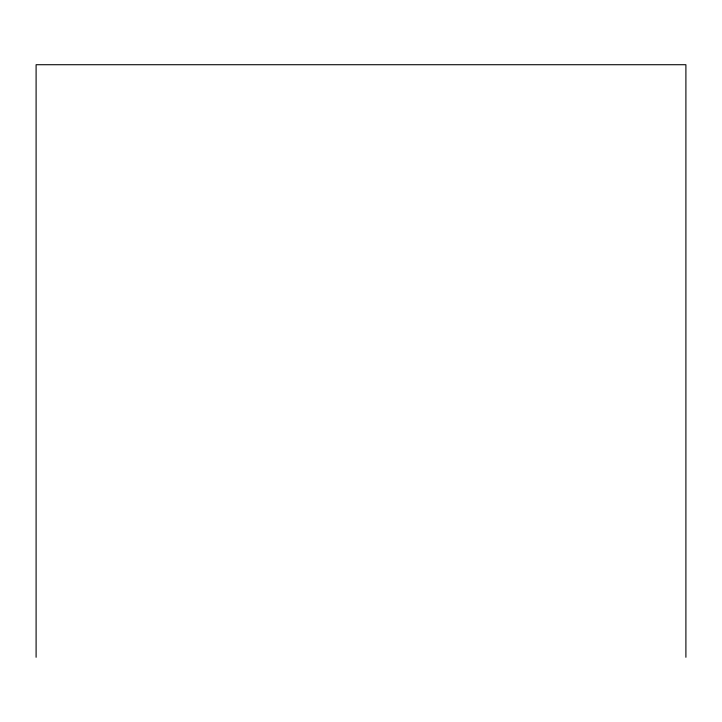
<?xml version="1.0" encoding="UTF-8"?>
<svg xmlns="http://www.w3.org/2000/svg" width="722" height="722" viewBox="0 0 722 722"><rect width="100%" height="100%" fill="white"/><g stroke="black" fill="none" stroke-linecap="round" stroke-linejoin="round"><path stroke-width="1.08" d="M685.9 657.282L685.9 64.718L36.1 64.718L36.1 657.282"/></g></svg>
